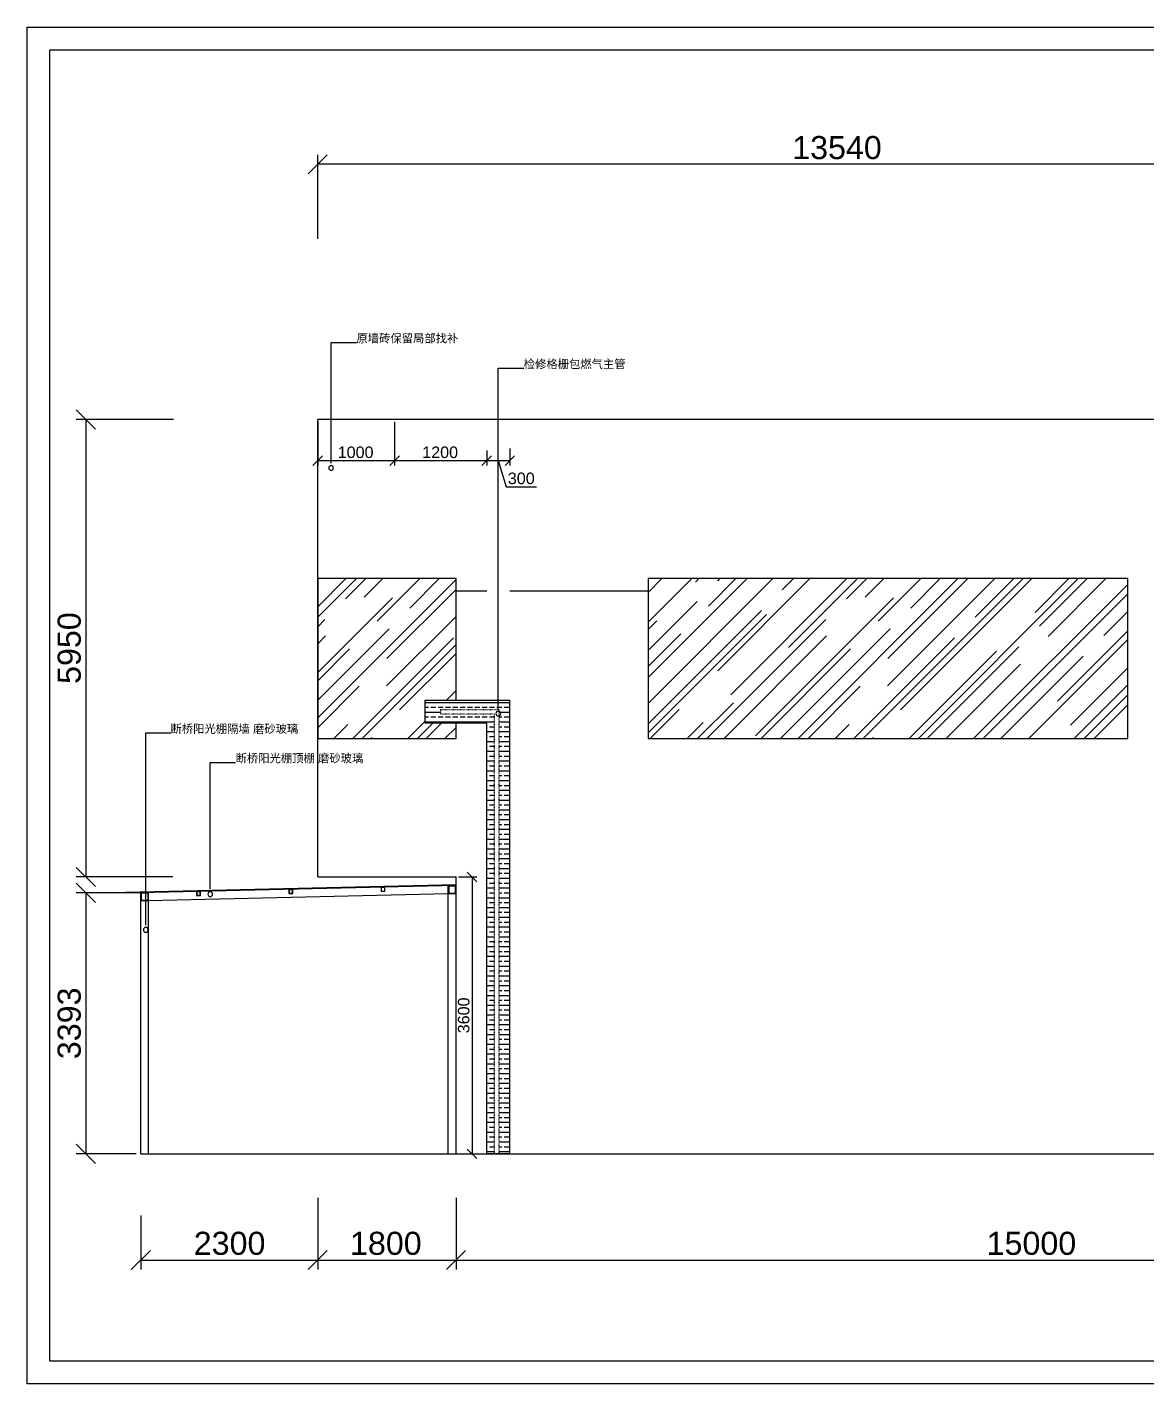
# Model space of a CAD drawing. Header units: inches. Extents: x -138455 to 599497, y -747149 to 13167.
# Drawn here: x 203204 to 217774, y -707250 to -689608 of the extents above; entities that cross this region are included whole.
import ezdxf

# ---------------------------------------------------------------- set-up
doc = ezdxf.new("R2010")
doc.units = ezdxf.units.IN
doc.header["$MEASUREMENT"] = 0
doc.linetypes.add('ACAD_ISO03W100', pattern=[30, 12, -18])
doc.layers.add('4-插座', color=20, linetype='Continuous')
doc.layers.add('标准图块', color=2, linetype='Continuous')
doc.layers.add('6)剖断线', color=2, linetype='Continuous', lineweight=25)
doc.styles.get("Standard").update_dxf_attribs({"font": 'arial.ttf'})
doc.styles.add('仿宋', font='', dxfattribs={"width": 0.8})
doc.styles.get('仿宋').set_extended_font_data('FangSong')

msp = doc.modelspace()

# ---------------------------------------------------------------- linework, layer by layer
at = {"color": 255, "lineweight": -2}
for p, q in [((203204.072542258, -707249.780446135), (203204.0137436496, -689607.9333770247)), ((203204.0137436496, -689607.9333770247), (228152.0809703322, -689607.9333770247)), ((228152.1397682363, -707249.780446135), (203204.072542258, -707249.780446135))]:
    msp.add_line(p, q, dxfattribs=at)
at = {"color": 255}
for p, q in [((203501.0751100825, -706952.777878481), (203501.016311827, -689904.9359446791)), ((203501.016311827, -689904.9359446791), (227855.0784018041, -689904.9359446791)), ((227855.1372000589, -706952.7778784811), (203501.0751100825, -706952.777878481))]:
    msp.add_line(p, q, dxfattribs=at)
at = {"color": 255, "linetype": 'ByBlock'}
for p, q in [((207109.8413009818, -691266.7778805778), (206859.8413009818, -691516.7778805778)), ((204093.8413009822, -694833.7778805781), (203843.8413009822, -694583.7778805781)), ((207047.3413009818, -695182.2778805778), (206922.3413009818, -695307.2778805778)), ((207922.3413009818, -695307.2778805778), (208047.3413009818, -695182.2778805778)), ((208047.3413009818, -695182.2778805778), (207922.3413009818, -695307.2778805778)), ((209122.3413009818, -695307.2778805778), (209247.3413009818, -695182.2778805778)), ((209247.3413009818, -695182.2778805778), (209122.3413009818, -695307.2778805778)), ((209422.3413009818, -695307.2778805778), (209547.3413009818, -695182.2778805778)), ((203843.8413009822, -700533.7778805781), (204093.8413009822, -700783.7778805781)), ((209055.3413009822, -700721.2778805781), (208930.3413009822, -700596.2778805781)), ((208993.3413009822, -700659.2778805781), (208992.3413009822, -700658.2778805781)), ((208992.3413009822, -700658.2778805781), (208993.3413009822, -700659.2778805781)), ((204093.8413009822, -700991.129962346), (203843.8413009822, -700741.129962346)), ((203843.8413009822, -704133.7778805781), (204093.8413009822, -704383.7778805781)), ((208930.3413009822, -704196.2778805781), (209055.3413009822, -704321.2778805781)), ((204809.8413009818, -705514.7778805778), (204559.8413009818, -705764.7778805778)), ((207109.8413009818, -705514.7778805778), (206859.8413009818, -705764.7778805778)), ((206859.8413009818, -705764.7778805778), (207109.8413009818, -705514.7778805778)), ((208659.8413009818, -705764.7778805778), (208909.8413009818, -705514.7778805778)), ((208909.8413009818, -705514.7778805778), (208659.8413009818, -705764.7778805778))]:
    msp.add_line(p, q, dxfattribs=at)
at = {"color": 255, "linetype": 'ByBlock', "lineweight": -2}
for p, q in [((207158.7163009818, -695277.2778805778), (207158.7163009818, -695214.7778805778)), ((209335.3508502843, -698471.8752130987), (209335.3508502843, -698409.3752130987)), ((205586.7163009818, -700819.0643010791), (205586.7163009818, -700756.5643010791)), ((204747.7777864423, -701283.2778805778), (204747.7777864423, -701220.7778805778))]:
    msp.add_line(p, q, dxfattribs=at)
at = {"color": 255, "linetype": 'ByBlock'}
for centre, start, end in [((207158.7163009818, -695339.7778805778), 90, 270), ((207158.7163009818, -695339.7778805778), 270, 90), ((209335.3508502843, -698534.3752130987), 90, 270), ((209335.3508502843, -698534.3752130987), 270, 90), ((205586.7163009818, -700881.5643010791), 90, 270), ((205586.7163009818, -700881.5643010791), 270, 90), ((204747.7777864423, -701345.7778805778), 90, 270), ((204747.7777864423, -701345.7778805778), 270, 90)]:
    msp.add_arc(centre, 31.25, start, end, dxfattribs=at)
at = {"layer": '4-插座', "color": 255, "linetype": 'ByBlock', "ltscale": 20}
for p, q in [((203501.0751098758, -689904.981887674), (225320.8907831325, -689904.981887674)), ((203501.0751098758, -706952.7778805778), (203501.0751098758, -689904.981887674)), ((206984.8413009818, -692360.2778805778), (206984.8413009818, -691266.7778805778)), ((220524.8413009818, -691391.7778805778), (206984.8413009818, -691391.7778805778)), ((207158.7163009818, -695214.7778805778), (207158.7163009818, -693709.7778805778)), ((207158.7163009818, -693709.7778805778), (207488.7163009818, -693709.7778805778)), ((209335.3508502843, -698409.3752130987), (209335.3508502843, -694042.7778805778)), ((209335.3508502843, -694042.7778805778), (209665.3508502843, -694042.7778805778)), ((205110.3413009819, -694708.7778805781), (203843.8413009822, -694708.7778805781)), ((203968.8413009822, -694708.7778805781), (203968.8413009822, -700658.7778805781)), ((220524.8413009818, -694708.7778805778), (206984.8413009818, -694708.7778805778)), ((206984.8413009818, -694740.0278805778), (206984.8413009818, -695307.2778805778)), ((207984.8413009818, -694740.0278805778), (207984.8413009818, -695307.2778805778)), ((207984.8413009818, -694740.0278805778), (207984.8413009818, -695307.2778805778)), ((209484.8413009818, -695088.7071160979), (209484.8413009818, -695307.2778805778)), ((206984.8413009818, -695244.7778805778), (207984.8413009818, -695244.7778805778)), ((207984.8413009818, -695244.7778805778), (209184.8413009818, -695244.7778805778)), ((209184.8413009818, -695114.0278805778), (209184.8413009818, -695307.2778805778)), ((209184.8413009818, -695114.0278805778), (209184.8413009818, -695307.2778805778)), ((209184.8413009818, -695244.7778805778), (209484.8413009818, -695244.7778805778)), ((209334.8413009818, -695244.7778805778), (209436.6271979804, -695584.0642039066)), ((209436.6271979804, -695584.0642039066), (209829.9252880214, -695584.0642039066)), ((206984.8413009818, -696778.7778805778), (206984.8413009818, -698858.7778805778)), ((208784.8413009818, -696938.7778805778), (209184.8413009818, -696938.7778805778)), ((209484.8413009818, -696938.7778805778), (211284.8413009818, -696938.7778805778)), ((208384.8413009818, -698358.7778805778), (209484.8413009818, -698358.7778805778)), ((209484.8413009818, -704258.7778805778), (209484.8413009818, -698358.7778805778)), ((204747.7777864423, -701220.7778805778), (204747.7777864423, -698785.7778805778)), ((204747.7777864423, -698785.7778805778), (205077.7777864423, -698785.7778805778)), ((209184.8413009818, -698658.7778805778), (208384.8413009818, -698658.7778805778)), ((209184.8413009818, -704258.7778805778), (209184.8413009818, -698658.7778805778)), ((205586.7163009818, -700756.5643010791), (205586.7163009818, -699168.7778805778)), ((205586.7163009818, -699168.7778805778), (205916.7163009818, -699168.7778805778)), ((205100.3413009819, -700658.7778805781), (203843.8413009822, -700658.7778805781)), ((208816.0913009819, -700658.7778805781), (209055.3413009822, -700658.7778805781)), ((208992.8413009822, -700658.7778805781), (208992.8413009822, -704258.7778805781)), ((204642.2498735319, -700866.129962346), (203843.8413009822, -700866.129962346)), ((203968.8413009822, -700866.129962346), (203968.8413009822, -704258.7778805781)), ((208784.8413009818, -700758.7778805778), (204484.8413009818, -700858.7778805778)), ((208785.1202953148, -700770.7746368962), (204484.8413009818, -700870.7811251365)), ((204484.8413009818, -700858.7778805778), (204484.8413009818, -700870.7811251365)), ((204784.8413009816, -700866.1299623459), (204684.8413009818, -700866.1299623458)), ((204684.8413009818, -700866.1299623458), (204684.8413009817, -700966.1299623459)), ((204779.8413009816, -700871.1299623459), (204689.8413009818, -700871.1299623458)), ((204689.8413009818, -700871.1299623458), (204689.8413009817, -700961.1299623459)), ((204779.8413009817, -700961.1299623459), (204779.8413009816, -700871.1299623459)), ((204784.8413009817, -700966.1299623459), (204784.8413009816, -700866.1299623459)), ((204784.8413009817, -700966.1299623459), (208684.8413009818, -700873.106706532)), ((205459.9672846348, -700849.2665673771), (205409.9672846348, -700849.2665673771)), ((205409.9672846348, -700849.2665673771), (205409.9672846348, -700899.2665673771)), ((205409.9672846348, -700899.2665673771), (205459.9672846348, -700899.2665673771)), ((205457.4672846348, -700851.7665673771), (205412.4672846348, -700851.7665673771)), ((205412.4672846348, -700851.7665673771), (205412.4672846348, -700896.7665673771)), ((205412.4672846348, -700896.7665673771), (205457.4672846348, -700896.7665673771)), ((205457.4672846348, -700896.7665673771), (205457.4672846348, -700851.7665673771)), ((205459.9672846348, -700899.2665673771), (205459.9672846348, -700849.2665673771)), ((206659.9672846348, -700821.359590633), (206609.9672846348, -700821.359590633)), ((206609.9672846348, -700821.359590633), (206609.9672846348, -700871.359590633)), ((206609.9672846348, -700871.359590633), (206659.9672846348, -700871.359590633)), ((206657.4672846348, -700823.859590633), (206612.4672846348, -700823.859590633)), ((206612.4672846348, -700823.859590633), (206612.4672846348, -700868.859590633)), ((206612.4672846348, -700868.859590633), (206657.4672846348, -700868.859590633)), ((206657.4672846348, -700868.859590633), (206657.4672846348, -700823.859590633)), ((206659.9672846348, -700871.359590633), (206659.9672846348, -700821.359590633)), ((207859.3186359862, -700793.467698741), (207809.3186359862, -700793.467698741)), ((207809.3186359862, -700793.467698741), (207809.3186359862, -700843.467698741)), ((207809.3186359862, -700843.467698741), (207859.3186359862, -700843.467698741)), ((207856.8186359862, -700795.967698741), (207811.8186359862, -700795.967698741)), ((207811.8186359862, -700795.967698741), (207811.8186359862, -700840.967698741)), ((207811.8186359862, -700840.967698741), (207856.8186359862, -700840.967698741)), ((207856.8186359862, -700840.967698741), (207856.8186359862, -700795.967698741)), ((207859.3186359862, -700843.467698741), (207859.3186359862, -700793.467698741)), ((208784.8413009817, -700773.106706532), (208684.8413009819, -700773.1067065318)), ((208684.8413009819, -700773.1067065318), (208684.8413009818, -700873.106706532)), ((208684.8413009818, -700873.106706532), (208784.8413009818, -700873.106706532)), ((208779.8413009817, -700778.106706532), (208689.8413009819, -700778.1067065318)), ((208689.8413009819, -700778.1067065318), (208689.8413009818, -700868.106706532)), ((208689.8413009818, -700868.106706532), (208779.8413009818, -700868.106706532)), ((208779.8413009818, -700868.106706532), (208779.8413009817, -700778.106706532)), ((208784.8413009818, -700873.106706532), (208784.8413009817, -700773.106706532)), ((204684.8413009817, -700966.1299623459), (204784.8413009817, -700966.1299623459)), ((204689.8413009817, -700961.1299623459), (204779.8413009817, -700961.1299623459)), ((204622.3413009819, -704258.7778805781), (203843.8413009822, -704258.7778805781)), ((208816.0913009819, -704258.7778805781), (209055.3413009822, -704258.7778805781)), ((209484.8413009818, -704258.7778805778), (209184.8413009818, -704258.7778805778)), ((206984.8413009818, -704832.2778805778), (206984.8413009818, -705764.7778805778)), ((206984.8413009818, -704832.2778805778), (206984.8413009818, -705764.7778805778)), ((208784.8413009818, -704832.2778805778), (208784.8413009818, -705764.7778805778)), ((208784.8413009818, -704832.2778805778), (208784.8413009818, -705764.7778805778)), ((204684.8413009818, -705058.6528805778), (204684.8413009818, -705764.7778805778)), ((204684.8413009818, -705639.7778805778), (206984.8413009818, -705639.7778805778)), ((206984.8413009818, -705639.7778805778), (208784.8413009818, -705639.7778805778)), ((208784.8413009818, -705639.7778805778), (223784.8413009818, -705639.7778805778)), ((225320.8907831325, -706952.7778805778), (203501.0751098758, -706952.7778805778))]:
    msp.add_line(p, q, dxfattribs=at)
at = {"layer": '4-插座', "color": 255, "linetype": 'Continuous', "ltscale": 20}
for p, q in [((206984.8413009818, -697281.9369012068), (207488.0003216108, -696778.7778805778)), ((206984.8413009818, -697145.4370081666), (207351.5004285705, -696778.7778805778)), ((206984.8413009817, -698589.4621924346), (208784.8413009818, -696789.4621924345)), ((207346.0259337177, -697042.8837517173), (207610.1318048572, -696778.7778805778)), ((207590.2889002106, -697021.331137027), (207832.8421566598, -696778.7778805778)), ((207759.1177152868, -697333.8440500401), (208314.1838847491, -696778.7778805778)), ((208182.9858042013, -697161.4231325155), (208565.631056139, -696778.777880578)), ((211284.8413009818, -697346.6754321503), (211852.7388525542, -696778.7778805778)), ((211284.8413009818, -698065.0959218357), (212571.1593422397, -696778.7778805778)), ((211284.8413009818, -696958.72836772), (211464.791788124, -696778.7778805778)), ((211284.8413009818, -698402.7535519879), (212908.8169723919, -696778.7778805778)), ((211901.1458944276, -696823.7655023634), (211946.1335162132, -696778.7778805778)), ((212069.9747095038, -697136.2784153766), (212427.4752443026, -696778.7778805777)), ((212192.1061927504, -696805.8049901212), (212219.1333022937, -696778.7778805778)), ((212192.1061927503, -697976.8303883087), (213390.1587004812, -696778.777880578)), ((212360.9350078264, -698289.3433013218), (213871.5004285704, -696778.7778805778)), ((213029.0660632341, -696924.3443709193), (213174.6325535755, -696778.7778805778)), ((213111.6844195478, -697675.0937826409), (214008.0003216107, -696778.777880578)), ((213235.5256128384, -698858.7778805778), (215315.5256128384, -696778.7778805778)), ((213866.0259337177, -697042.8837517173), (214130.1318048572, -696778.7778805777)), ((214083.2617906674, -698858.7778805778), (216163.2617906673, -696778.777880578)), ((214110.2889002106, -697021.3311370269), (214352.8421566598, -696778.7778805777)), ((214279.1177152868, -697333.8440500401), (214834.1838847491, -696778.7778805778)), ((214401.2491985333, -698174.3960229722), (215796.8673409278, -696778.7778805777)), ((214404.8413009818, -697818.7778805778), (215444.8413009818, -696778.7778805778)), ((214570.0780136094, -698486.9089359853), (216278.209069017, -696778.7778805777)), ((214702.9858042013, -697161.4231325154), (215085.631056139, -696778.7778805778)), ((214801.6822803529, -698858.7778805777), (216881.6822803528, -696778.7778805778)), ((215539.945674685, -697279.9625133136), (216041.1303074208, -696778.7778805778)), ((216319.4319059937, -697218.8967716905), (216759.5507971063, -696778.7778805778)), ((216376.9055451686, -697398.5018941117), (216996.6295587024, -696778.7778805778)), ((216488.2607210698, -697531.4096847036), (217240.8925251957, -696778.7778805777)), ((206984.8413009818, -698000.3573908923), (207956.6833499504, -697028.5153419238)), ((207884.8413009818, -697818.7778805778), (208784.8413009819, -696918.7778805778)), ((212680.6321257365, -698824.5665661376), (214476.6833499503, -697028.5153419238)), ((215520.1027700385, -698858.7778805778), (217524.8413009818, -696854.0393496344)), ((215642.234253285, -698858.7778805777), (217524.8413009818, -696976.1708328809)), ((211284.8413009818, -697713.0698818897), (211922.6985091183, -697075.2126737533)), ((211284.8413009818, -698668.5691331716), (212759.658379602, -697193.7520545514)), ((206984.8413009818, -697404.0683844532), (207076.6182500856, -697312.2914353494)), ((207881.2491985334, -698174.3960229721), (208784.8413009819, -697270.8039205236)), ((211284.8413009818, -698783.5164115212), (212824.3162236736, -697244.0414888294)), ((211284.8413009818, -697440.0700958093), (211398.2515516478, -697326.6598451433)), ((212050.1318048572, -698858.7778805778), (213596.6182500856, -697312.2914353494)), ((217213.8654156522, -697517.0412749099), (217524.8413009818, -697206.0653895802)), ((206984.8413009818, -698359.567635735), (207913.5781205693, -697430.8308161476)), ((206984.8413009817, -697626.7787362558), (207087.3945574307, -697524.2254798069)), ((207441.1303074208, -698858.7778805778), (208750.5379910529, -697549.3701969457)), ((211284.8413009818, -697921.4118238987), (211710.764464661, -697495.4886602194)), ((212272.8421566598, -698858.7778805777), (213607.3945574307, -697524.2254798068)), ((213005.631056139, -698858.7778805778), (214433.5781205693, -697430.8308161475)), ((213961.1303074207, -698858.777880578), (215270.537991053, -697549.3701969457)), ((216610.3922043163, -698371.9616576358), (217524.8413009818, -697457.5125609703)), ((206984.8413009818, -698108.1204643452), (207399.907470444, -697693.0542948829)), ((207563.2617906673, -698858.7778805778), (208784.8413009817, -697637.1983702634)), ((212754.1838847491, -698858.7778805778), (213919.907470444, -697693.0542948829)), ((214679.5507971063, -698858.7778805778), (215816.5375632138, -697721.7911144703)), ((214916.6295587025, -698858.7778805778), (216107.4978615365, -697667.9095777438)), ((216238.523259724, -698858.7778805778), (217524.8413009818, -697572.45983932)), ((208050.0780136095, -698486.9089359853), (208784.8413009818, -697752.145648613)), ((215160.8925251957, -698858.7778805777), (216129.050476227, -697890.6199295464)), ((215872.1288099843, -698858.7778805778), (216944.4577320201, -697786.448958542)), ((216779.2210193925, -698684.474570649), (217524.8413009817, -697938.8542890596)), ((206984.8413009818, -698718.7778805778), (207525.6310561391, -698177.9881254206)), ((208659.5507971063, -698358.7778805778), (208784.8413009818, -698233.4873767024)), ((213364.8413009818, -698858.7778805778), (214045.631056139, -698177.9881254206)), ((216827.628061266, -698858.777880578), (217524.8413009819, -698161.564640862)), ((208384.8413009818, -698387.7778805778), (209484.8413009818, -698387.7778805778)), ((208781.6822803529, -698358.7778805778), (208784.8413009818, -698355.6188599489)), ((211928.0003216108, -698858.7778805778), (212393.2639298623, -698393.5142723264)), ((216956.9437494095, -698858.7778805777), (217524.8413009818, -698290.8803290054)), ((217086.2594375529, -698858.7778805777), (217524.8413009818, -698420.1960171488)), ((208384.8413009818, -698451.2778805778), (208426.8413009818, -698451.2778805778)), ((208384.8413009818, -698514.7778805778), (208584.8413009818, -698514.7778805778)), ((208384.8413009818, -698578.2778805778), (208426.8413009818, -698578.2778805778)), ((208458.5913009818, -698451.2778805778), (208522.0913009818, -698451.2778805778)), ((208458.5913009818, -698578.2778805778), (208522.0913009818, -698578.2778805778)), ((208553.8413009818, -698451.2778805778), (208617.3413009818, -698451.2778805778)), ((208553.8413009818, -698578.2778805778), (208617.3413009818, -698578.2778805778)), ((208649.0913009818, -698451.2778805778), (208712.5913009818, -698451.2778805778)), ((208649.0913009818, -698578.2778805778), (208712.5913009818, -698578.2778805778)), ((208744.3413009818, -698451.2778805778), (208807.8413009818, -698451.2778805778)), ((208744.3413009818, -698578.2778805778), (208807.8413009818, -698578.2778805778)), ((208839.5913009818, -698451.2778805778), (208903.0913009818, -698451.2778805778)), ((208839.5913009818, -698578.2778805778), (208903.0913009818, -698578.2778805778)), ((208934.8413009818, -698451.2778805778), (208998.3413009818, -698451.2778805778)), ((208934.8413009818, -698578.2778805778), (208998.3413009818, -698578.2778805778)), ((209030.0913009818, -698451.2778805778), (209093.5913009818, -698451.2778805778)), ((209030.0913009818, -698578.2778805778), (209093.5913009818, -698578.2778805778)), ((209125.3413009818, -698451.2778805778), (209188.8413009818, -698451.2778805778)), ((209125.3413009818, -698578.2778805778), (209188.8413009818, -698578.2778805778)), ((209220.5913009818, -698451.2778805778), (209284.0913009818, -698451.2778805778)), ((209220.5913009818, -698578.2778805778), (209284.0913009818, -698578.2778805778)), ((209315.8413009818, -698451.2778805778), (209379.3413009818, -698451.2778805778)), ((209344.8413009818, -698514.7778805778), (209484.8413009818, -698514.7778805778)), ((209344.8413009818, -698578.2778805778), (209379.3413009818, -698578.2778805778)), ((209411.0913009818, -698451.2778805778), (209474.5913009818, -698451.2778805778)), ((209411.0913009818, -698578.2778805778), (209474.5913009818, -698578.2778805778)), ((211310.1587004812, -698858.7778805778), (211689.2118499705, -698479.7247310886)), ((207196.8673409278, -698858.7778805777), (207378.3548557535, -698677.290365752)), ((208159.5507971063, -698858.7778805778), (208384.8413009818, -698633.4873767024)), ((208281.6822803529, -698858.7778805778), (208481.6822803529, -698658.7778805778)), ((208384.8413009818, -698641.7778805778), (209284.8413009818, -698641.7778805778)), ((208396.6295587025, -698858.7778805778), (208596.6295587026, -698658.7778805778)), ((208640.8925251956, -698858.7778805777), (208784.8413009818, -698714.8291047916)), ((209184.8413009818, -698705.2778805778), (209188.8413009818, -698705.2778805778)), ((209184.8413009818, -698768.7778805778), (209284.8413009818, -698768.7778805778)), ((209220.5913009818, -698705.2778805778), (209284.0913009818, -698705.2778805778)), ((209344.8413009818, -698641.7778805778), (209484.8413009818, -698641.7778805778)), ((209344.8413009818, -698705.2778805778), (209379.3413009818, -698705.2778805778)), ((209344.8413009818, -698768.7778805778), (209484.8413009818, -698768.7778805778)), ((209411.0913009818, -698705.2778805778), (209474.5913009818, -698705.2778805778)), ((211791.5004285705, -698858.7778805778), (212001.7247629836, -698648.5535461647)), ((213716.8673409278, -698858.7778805777), (213898.3548557535, -698677.2903657521)), ((207678.209069017, -698858.7778805777), (207690.8677687667, -698846.1191808281)), ((209184.8413009818, -698832.2778805778), (209188.8413009818, -698832.2778805778)), ((209184.8413009818, -698895.7778805778), (209284.8413009818, -698895.7778805778)), ((209184.8413009818, -698959.2778805778), (209188.8413009818, -698959.2778805778)), ((209220.5913009818, -698832.2778805778), (209284.0913009818, -698832.2778805778)), ((209220.5913009818, -698959.2778805778), (209284.0913009818, -698959.2778805778)), ((209344.8413009818, -698832.2778805778), (209379.3413009818, -698832.2778805778)), ((209344.8413009818, -698895.7778805778), (209484.8413009818, -698895.7778805778)), ((209344.8413009818, -698959.2778805778), (209379.3413009818, -698959.2778805778)), ((209411.0913009818, -698832.2778805778), (209474.5913009818, -698832.2778805778)), ((209411.0913009818, -698959.2778805778), (209474.5913009818, -698959.2778805778)), ((214198.209069017, -698858.7778805777), (214210.8677687666, -698846.1191808281)), ((209184.8413009818, -699022.7778805778), (209284.8413009818, -699022.7778805778)), ((209184.8413009818, -699086.2778805778), (209188.8413009818, -699086.2778805778)), ((209220.5913009818, -699086.2778805778), (209284.0913009818, -699086.2778805778)), ((209344.8413009818, -699022.7778805778), (209484.8413009818, -699022.7778805778)), ((209344.8413009818, -699086.2778805778), (209379.3413009818, -699086.2778805778)), ((209411.0913009818, -699086.2778805778), (209474.5913009818, -699086.2778805778)), ((209184.8413009818, -699149.7778805778), (209284.8413009818, -699149.7778805778)), ((209184.8413009818, -699213.2778805778), (209188.8413009818, -699213.2778805778)), ((209184.8413009818, -699276.7778805778), (209284.8413009818, -699276.7778805778)), ((209220.5913009818, -699213.2778805778), (209284.0913009818, -699213.2778805778)), ((209344.8413009818, -699149.7778805778), (209484.8413009818, -699149.7778805778)), ((209344.8413009818, -699213.2778805778), (209379.3413009818, -699213.2778805778)), ((209344.8413009818, -699276.7778805778), (209484.8413009818, -699276.7778805778)), ((209411.0913009818, -699213.2778805778), (209474.5913009818, -699213.2778805778)), ((209184.8413009818, -699340.2778805778), (209188.8413009818, -699340.2778805778)), ((209184.8413009818, -699403.7778805778), (209284.8413009818, -699403.7778805778)), ((209184.8413009818, -699467.2778805778), (209188.8413009818, -699467.2778805778)), ((209220.5913009818, -699340.2778805778), (209284.0913009818, -699340.2778805778)), ((209220.5913009818, -699467.2778805778), (209284.0913009818, -699467.2778805778)), ((209344.8413009818, -699340.2778805778), (209379.3413009818, -699340.2778805778)), ((209344.8413009818, -699403.7778805778), (209484.8413009818, -699403.7778805778)), ((209344.8413009818, -699467.2778805778), (209379.3413009818, -699467.2778805778)), ((209411.0913009818, -699340.2778805778), (209474.5913009818, -699340.2778805778)), ((209411.0913009818, -699467.2778805778), (209474.5913009818, -699467.2778805778)), ((209184.8413009818, -699530.7778805778), (209284.8413009818, -699530.7778805778)), ((209184.8413009818, -699594.2778805778), (209188.8413009818, -699594.2778805778)), ((209184.8413009818, -699657.7778805778), (209284.8413009818, -699657.7778805778)), ((209220.5913009818, -699594.2778805778), (209284.0913009818, -699594.2778805778)), ((209344.8413009818, -699530.7778805778), (209484.8413009818, -699530.7778805778)), ((209344.8413009818, -699594.2778805778), (209379.3413009818, -699594.2778805778)), ((209344.8413009818, -699657.7778805778), (209484.8413009818, -699657.7778805778)), ((209411.0913009818, -699594.2778805778), (209474.5913009818, -699594.2778805778)), ((209184.8413009818, -699721.2778805778), (209188.8413009818, -699721.2778805778)), ((209184.8413009818, -699784.7778805778), (209284.8413009818, -699784.7778805778)), ((209184.8413009818, -699848.2778805778), (209188.8413009818, -699848.2778805778)), ((209220.5913009818, -699721.2778805778), (209284.0913009818, -699721.2778805778)), ((209220.5913009818, -699848.2778805778), (209284.0913009818, -699848.2778805778)), ((209344.8413009818, -699721.2778805778), (209379.3413009818, -699721.2778805778)), ((209344.8413009818, -699784.7778805778), (209484.8413009818, -699784.7778805778)), ((209344.8413009818, -699848.2778805778), (209379.3413009818, -699848.2778805778)), ((209411.0913009818, -699721.2778805778), (209474.5913009818, -699721.2778805778)), ((209411.0913009818, -699848.2778805778), (209474.5913009818, -699848.2778805778)), ((209184.8413009818, -699911.7778805778), (209284.8413009818, -699911.7778805778)), ((209184.8413009818, -699975.2778805778), (209188.8413009818, -699975.2778805778)), ((209220.5913009818, -699975.2778805778), (209284.0913009818, -699975.2778805778)), ((209344.8413009818, -699911.7778805778), (209484.8413009818, -699911.7778805778)), ((209344.8413009818, -699975.2778805778), (209379.3413009818, -699975.2778805778)), ((209411.0913009818, -699975.2778805778), (209474.5913009818, -699975.2778805778)), ((209184.8413009818, -700038.7778805778), (209284.8413009818, -700038.7778805778)), ((209184.8413009818, -700102.2778805778), (209188.8413009818, -700102.2778805778)), ((209184.8413009818, -700165.7778805778), (209284.8413009818, -700165.7778805778)), ((209220.5913009818, -700102.2778805778), (209284.0913009818, -700102.2778805778)), ((209344.8413009818, -700038.7778805778), (209484.8413009818, -700038.7778805778)), ((209344.8413009818, -700102.2778805778), (209379.3413009818, -700102.2778805778)), ((209344.8413009818, -700165.7778805778), (209484.8413009818, -700165.7778805778)), ((209411.0913009818, -700102.2778805778), (209474.5913009818, -700102.2778805778)), ((209184.8413009818, -700229.2778805778), (209188.8413009818, -700229.2778805778)), ((209184.8413009818, -700292.7778805778), (209284.8413009818, -700292.7778805778)), ((209184.8413009818, -700356.2778805778), (209188.8413009818, -700356.2778805778)), ((209220.5913009818, -700229.2778805778), (209284.0913009818, -700229.2778805778)), ((209220.5913009818, -700356.2778805778), (209284.0913009818, -700356.2778805778)), ((209344.8413009818, -700229.2778805778), (209379.3413009818, -700229.2778805778)), ((209344.8413009818, -700292.7778805778), (209484.8413009818, -700292.7778805778)), ((209344.8413009818, -700356.2778805778), (209379.3413009818, -700356.2778805778)), ((209411.0913009818, -700229.2778805778), (209474.5913009818, -700229.2778805778)), ((209411.0913009818, -700356.2778805778), (209474.5913009818, -700356.2778805778)), ((209184.8413009818, -700419.7778805778), (209284.8413009818, -700419.7778805778)), ((209184.8413009818, -700483.2778805778), (209188.8413009818, -700483.2778805778)), ((209184.8413009818, -700546.7778805778), (209284.8413009818, -700546.7778805778)), ((209220.5913009818, -700483.2778805778), (209284.0913009818, -700483.2778805778)), ((209344.8413009818, -700419.7778805778), (209484.8413009818, -700419.7778805778)), ((209344.8413009818, -700483.2778805778), (209379.3413009818, -700483.2778805778)), ((209344.8413009818, -700546.7778805778), (209484.8413009818, -700546.7778805778)), ((209411.0913009818, -700483.2778805778), (209474.5913009818, -700483.2778805778)), ((209184.8413009818, -700610.2778805778), (209188.8413009818, -700610.2778805778)), ((209184.8413009818, -700673.7778805778), (209284.8413009818, -700673.7778805778)), ((209220.5913009818, -700610.2778805778), (209284.0913009818, -700610.2778805778)), ((209344.8413009818, -700610.2778805778), (209379.3413009818, -700610.2778805778)), ((209344.8413009818, -700673.7778805778), (209484.8413009818, -700673.7778805778)), ((209411.0913009818, -700610.2778805778), (209474.5913009818, -700610.2778805778)), ((209184.8413009818, -700737.2778805778), (209188.8413009818, -700737.2778805778)), ((209184.8413009818, -700800.7778805778), (209284.8413009818, -700800.7778805778)), ((209184.8413009818, -700864.2778805778), (209188.8413009818, -700864.2778805778)), ((209220.5913009818, -700737.2778805778), (209284.0913009818, -700737.2778805778)), ((209220.5913009818, -700864.2778805778), (209284.0913009818, -700864.2778805778)), ((209344.8413009818, -700737.2778805778), (209379.3413009818, -700737.2778805778)), ((209344.8413009818, -700800.7778805778), (209484.8413009818, -700800.7778805778)), ((209344.8413009818, -700864.2778805778), (209379.3413009818, -700864.2778805778)), ((209411.0913009818, -700737.2778805778), (209474.5913009818, -700737.2778805778)), ((209411.0913009818, -700864.2778805778), (209474.5913009818, -700864.2778805778)), ((209184.8413009818, -700927.7778805778), (209284.8413009818, -700927.7778805778)), ((209184.8413009818, -700991.2778805778), (209188.8413009818, -700991.2778805778)), ((209184.8413009818, -701054.7778805778), (209284.8413009818, -701054.7778805778)), ((209220.5913009818, -700991.2778805778), (209284.0913009818, -700991.2778805778)), ((209344.8413009818, -700927.7778805778), (209484.8413009818, -700927.7778805778)), ((209344.8413009818, -700991.2778805778), (209379.3413009818, -700991.2778805778)), ((209344.8413009818, -701054.7778805778), (209484.8413009818, -701054.7778805778)), ((209411.0913009818, -700991.2778805778), (209474.5913009818, -700991.2778805778)), ((209184.8413009818, -701118.2778805778), (209188.8413009818, -701118.2778805778)), ((209184.8413009818, -701181.7778805778), (209284.8413009818, -701181.7778805778)), ((209184.8413009818, -701245.2778805778), (209188.8413009818, -701245.2778805778)), ((209220.5913009818, -701118.2778805778), (209284.0913009818, -701118.2778805778)), ((209220.5913009818, -701245.2778805778), (209284.0913009818, -701245.2778805778)), ((209344.8413009818, -701118.2778805778), (209379.3413009818, -701118.2778805778)), ((209344.8413009818, -701181.7778805778), (209484.8413009818, -701181.7778805778)), ((209344.8413009818, -701245.2778805778), (209379.3413009818, -701245.2778805778)), ((209411.0913009818, -701118.2778805778), (209474.5913009818, -701118.2778805778)), ((209411.0913009818, -701245.2778805778), (209474.5913009818, -701245.2778805778)), ((209184.8413009818, -701308.7778805778), (209284.8413009818, -701308.7778805778)), ((209184.8413009818, -701372.2778805778), (209188.8413009818, -701372.2778805778)), ((209184.8413009818, -701435.7778805778), (209284.8413009818, -701435.7778805778)), ((209220.5913009818, -701372.2778805778), (209284.0913009818, -701372.2778805778)), ((209344.8413009818, -701308.7778805778), (209484.8413009818, -701308.7778805778)), ((209344.8413009818, -701372.2778805778), (209379.3413009818, -701372.2778805778)), ((209344.8413009818, -701435.7778805778), (209484.8413009818, -701435.7778805778)), ((209411.0913009818, -701372.2778805778), (209474.5913009818, -701372.2778805778)), ((209184.8413009818, -701499.2778805778), (209188.8413009818, -701499.2778805778)), ((209184.8413009818, -701562.7778805778), (209284.8413009818, -701562.7778805778)), ((209220.5913009818, -701499.2778805778), (209284.0913009818, -701499.2778805778)), ((209344.8413009818, -701499.2778805778), (209379.3413009818, -701499.2778805778)), ((209344.8413009818, -701562.7778805778), (209484.8413009818, -701562.7778805778)), ((209411.0913009818, -701499.2778805778), (209474.5913009818, -701499.2778805778)), ((209184.8413009818, -701626.2778805778), (209188.8413009818, -701626.2778805778)), ((209184.8413009818, -701689.7778805778), (209284.8413009818, -701689.7778805778)), ((209184.8413009818, -701753.2778805778), (209188.8413009818, -701753.2778805778)), ((209220.5913009818, -701626.2778805778), (209284.0913009818, -701626.2778805778)), ((209220.5913009818, -701753.2778805778), (209284.0913009818, -701753.2778805778)), ((209344.8413009818, -701626.2778805778), (209379.3413009818, -701626.2778805778)), ((209344.8413009818, -701689.7778805778), (209484.8413009818, -701689.7778805778)), ((209344.8413009818, -701753.2778805778), (209379.3413009818, -701753.2778805778)), ((209411.0913009818, -701626.2778805778), (209474.5913009818, -701626.2778805778)), ((209411.0913009818, -701753.2778805778), (209474.5913009818, -701753.2778805778)), ((209184.8413009818, -701816.7778805778), (209284.8413009818, -701816.7778805778)), ((209184.8413009818, -701880.2778805778), (209188.8413009818, -701880.2778805778)), ((209184.8413009818, -701943.7778805778), (209284.8413009818, -701943.7778805778)), ((209220.5913009818, -701880.2778805778), (209284.0913009818, -701880.2778805778)), ((209344.8413009818, -701816.7778805778), (209484.8413009818, -701816.7778805778)), ((209344.8413009818, -701880.2778805778), (209379.3413009818, -701880.2778805778)), ((209344.8413009818, -701943.7778805778), (209484.8413009818, -701943.7778805778)), ((209411.0913009818, -701880.2778805778), (209474.5913009818, -701880.2778805778)), ((209184.8413009818, -702007.2778805778), (209188.8413009818, -702007.2778805778)), ((209184.8413009818, -702070.7778805778), (209284.8413009818, -702070.7778805778)), ((209184.8413009818, -702134.2778805778), (209188.8413009818, -702134.2778805778)), ((209220.5913009818, -702007.2778805778), (209284.0913009818, -702007.2778805778)), ((209220.5913009818, -702134.2778805778), (209284.0913009818, -702134.2778805778)), ((209344.8413009818, -702007.2778805778), (209379.3413009818, -702007.2778805778)), ((209344.8413009818, -702070.7778805778), (209484.8413009818, -702070.7778805778)), ((209344.8413009818, -702134.2778805778), (209379.3413009818, -702134.2778805778)), ((209411.0913009818, -702007.2778805778), (209474.5913009818, -702007.2778805778)), ((209411.0913009818, -702134.2778805778), (209474.5913009818, -702134.2778805778)), ((209184.8413009818, -702197.7778805778), (209284.8413009818, -702197.7778805778)), ((209184.8413009818, -702261.2778805778), (209188.8413009818, -702261.2778805778)), ((209220.5913009818, -702261.2778805778), (209284.0913009818, -702261.2778805778)), ((209344.8413009818, -702197.7778805778), (209484.8413009818, -702197.7778805778)), ((209344.8413009818, -702261.2778805778), (209379.3413009818, -702261.2778805778)), ((209411.0913009818, -702261.2778805778), (209474.5913009818, -702261.2778805778)), ((209184.8413009818, -702324.7778805778), (209284.8413009818, -702324.7778805778)), ((209184.8413009818, -702388.2778805778), (209188.8413009818, -702388.2778805778)), ((209184.8413009818, -702451.7778805778), (209284.8413009818, -702451.7778805778)), ((209220.5913009818, -702388.2778805778), (209284.0913009818, -702388.2778805778)), ((209344.8413009818, -702324.7778805778), (209484.8413009818, -702324.7778805778)), ((209344.8413009818, -702388.2778805778), (209379.3413009818, -702388.2778805778)), ((209344.8413009818, -702451.7778805778), (209484.8413009818, -702451.7778805778)), ((209411.0913009818, -702388.2778805778), (209474.5913009818, -702388.2778805778)), ((209184.8413009818, -702515.2778805778), (209188.8413009818, -702515.2778805778)), ((209184.8413009818, -702578.7778805778), (209284.8413009818, -702578.7778805778)), ((209184.8413009818, -702642.2778805778), (209188.8413009818, -702642.2778805778)), ((209220.5913009818, -702515.2778805778), (209284.0913009818, -702515.2778805778)), ((209220.5913009818, -702642.2778805778), (209284.0913009818, -702642.2778805778)), ((209344.8413009818, -702515.2778805778), (209379.3413009818, -702515.2778805778)), ((209344.8413009818, -702578.7778805778), (209484.8413009818, -702578.7778805778)), ((209344.8413009818, -702642.2778805778), (209379.3413009818, -702642.2778805778)), ((209411.0913009818, -702515.2778805778), (209474.5913009818, -702515.2778805778)), ((209411.0913009818, -702642.2778805778), (209474.5913009818, -702642.2778805778)), ((209184.8413009818, -702705.7778805778), (209284.8413009818, -702705.7778805778)), ((209184.8413009818, -702769.2778805778), (209188.8413009818, -702769.2778805778)), ((209184.8413009818, -702832.7778805778), (209284.8413009818, -702832.7778805778)), ((209220.5913009818, -702769.2778805778), (209284.0913009818, -702769.2778805778)), ((209344.8413009818, -702705.7778805778), (209484.8413009818, -702705.7778805778)), ((209344.8413009818, -702769.2778805778), (209379.3413009818, -702769.2778805778)), ((209344.8413009818, -702832.7778805778), (209484.8413009818, -702832.7778805778)), ((209411.0913009818, -702769.2778805778), (209474.5913009818, -702769.2778805778)), ((209184.8413009818, -702896.2778805778), (209188.8413009818, -702896.2778805778)), ((209184.8413009818, -702959.7778805778), (209284.8413009818, -702959.7778805778)), ((209184.8413009818, -703023.2778805778), (209188.8413009818, -703023.2778805778)), ((209220.5913009818, -702896.2778805778), (209284.0913009818, -702896.2778805778)), ((209220.5913009818, -703023.2778805778), (209284.0913009818, -703023.2778805778)), ((209344.8413009818, -702896.2778805778), (209379.3413009818, -702896.2778805778)), ((209344.8413009818, -702959.7778805778), (209484.8413009818, -702959.7778805778)), ((209344.8413009818, -703023.2778805778), (209379.3413009818, -703023.2778805778)), ((209411.0913009818, -702896.2778805778), (209474.5913009818, -702896.2778805778)), ((209411.0913009818, -703023.2778805778), (209474.5913009818, -703023.2778805778)), ((209184.8413009818, -703086.7778805778), (209284.8413009818, -703086.7778805778)), ((209184.8413009818, -703150.2778805778), (209188.8413009818, -703150.2778805778)), ((209220.5913009818, -703150.2778805778), (209284.0913009818, -703150.2778805778)), ((209344.8413009818, -703086.7778805778), (209484.8413009818, -703086.7778805778)), ((209344.8413009818, -703150.2778805778), (209379.3413009818, -703150.2778805778)), ((209411.0913009818, -703150.2778805778), (209474.5913009818, -703150.2778805778)), ((209184.8413009818, -703213.7778805778), (209284.8413009818, -703213.7778805778)), ((209184.8413009818, -703277.2778805778), (209188.8413009818, -703277.2778805778)), ((209184.8413009818, -703340.7778805778), (209284.8413009818, -703340.7778805778)), ((209220.5913009818, -703277.2778805778), (209284.0913009818, -703277.2778805778)), ((209344.8413009818, -703213.7778805778), (209484.8413009818, -703213.7778805778)), ((209344.8413009818, -703277.2778805778), (209379.3413009818, -703277.2778805778)), ((209344.8413009818, -703340.7778805778), (209484.8413009818, -703340.7778805778)), ((209411.0913009818, -703277.2778805778), (209474.5913009818, -703277.2778805778)), ((209184.8413009818, -703404.2778805778), (209188.8413009818, -703404.2778805778)), ((209184.8413009818, -703467.7778805778), (209284.8413009818, -703467.7778805778)), ((209184.8413009818, -703531.2778805778), (209188.8413009818, -703531.2778805778)), ((209220.5913009818, -703404.2778805778), (209284.0913009818, -703404.2778805778)), ((209220.5913009818, -703531.2778805778), (209284.0913009818, -703531.2778805778)), ((209344.8413009818, -703404.2778805778), (209379.3413009818, -703404.2778805778)), ((209344.8413009818, -703467.7778805778), (209484.8413009818, -703467.7778805778)), ((209344.8413009818, -703531.2778805778), (209379.3413009818, -703531.2778805778)), ((209411.0913009818, -703404.2778805778), (209474.5913009818, -703404.2778805778)), ((209411.0913009818, -703531.2778805778), (209474.5913009818, -703531.2778805778)), ((209184.8413009818, -703594.7778805778), (209284.8413009818, -703594.7778805778)), ((209184.8413009818, -703658.2778805778), (209188.8413009818, -703658.2778805778)), ((209184.8413009818, -703721.7778805778), (209284.8413009818, -703721.7778805778)), ((209220.5913009818, -703658.2778805778), (209284.0913009818, -703658.2778805778)), ((209344.8413009818, -703594.7778805778), (209484.8413009818, -703594.7778805778)), ((209344.8413009818, -703658.2778805778), (209379.3413009818, -703658.2778805778)), ((209344.8413009818, -703721.7778805778), (209484.8413009818, -703721.7778805778)), ((209411.0913009818, -703658.2778805778), (209474.5913009818, -703658.2778805778)), ((209184.8413009818, -703785.2778805778), (209188.8413009818, -703785.2778805778)), ((209184.8413009818, -703848.7778805778), (209284.8413009818, -703848.7778805778)), ((209220.5913009818, -703785.2778805778), (209284.0913009818, -703785.2778805778)), ((209344.8413009818, -703785.2778805778), (209379.3413009818, -703785.2778805778)), ((209344.8413009818, -703848.7778805778), (209484.8413009818, -703848.7778805778)), ((209411.0913009818, -703785.2778805778), (209474.5913009818, -703785.2778805778)), ((209184.8413009818, -703912.2778805778), (209188.8413009818, -703912.2778805778)), ((209184.8413009818, -703975.7778805778), (209284.8413009818, -703975.7778805778)), ((209184.8413009818, -704039.2778805778), (209188.8413009818, -704039.2778805778)), ((209220.5913009818, -703912.2778805778), (209284.0913009818, -703912.2778805778)), ((209220.5913009818, -704039.2778805778), (209284.0913009818, -704039.2778805778)), ((209344.8413009818, -703912.2778805778), (209379.3413009818, -703912.2778805778)), ((209344.8413009818, -703975.7778805778), (209484.8413009818, -703975.7778805778)), ((209344.8413009818, -704039.2778805778), (209379.3413009818, -704039.2778805778)), ((209411.0913009818, -703912.2778805778), (209474.5913009818, -703912.2778805778)), ((209411.0913009818, -704039.2778805778), (209474.5913009818, -704039.2778805778)), ((209184.8413009818, -704102.7778805778), (209284.8413009818, -704102.7778805778)), ((209184.8413009818, -704166.2778805778), (209188.8413009818, -704166.2778805778)), ((209184.8413009818, -704229.7778805778), (209284.8413009818, -704229.7778805778)), ((209220.5913009818, -704166.2778805778), (209284.0913009818, -704166.2778805778)), ((209344.8413009818, -704102.7778805778), (209484.8413009818, -704102.7778805778)), ((209344.8413009818, -704166.2778805778), (209379.3413009818, -704166.2778805778)), ((209344.8413009818, -704229.7778805778), (209484.8413009818, -704229.7778805778)), ((209411.0913009818, -704166.2778805778), (209474.5913009818, -704166.2778805778))]:
    msp.add_line(p, q, dxfattribs=at)
at = {"layer": '4-插座', "color": 255, "ltscale": 20}
for p, q in [((208987.8413009822, -700658.7778805781), (208993.8413009822, -700658.7778805781)), ((208987.8413009822, -700658.7778805781), (208993.8413009822, -700658.7778805781)), ((208992.8413009822, -700658.7778805781), (208992.8413009822, -700657.7778805781)), ((208992.8413009822, -700658.7778805781), (208992.8413009822, -700659.7778805781))]:
    msp.add_line(p, q, dxfattribs=at)
at = {"layer": '6)剖断线', "color": 255, "linetype": 'ACAD_ISO03W100', "ltscale": 0.5}
for p, q in [((208584.8413009818, -698478.7778805778), (209344.8413009818, -698478.7778805778)), ((208584.8413009818, -698478.7778805778), (208584.8413009818, -698538.7778805778)), ((208584.8413009818, -698538.7778805778), (209284.8413009818, -698538.7778805778)), ((209284.8413009818, -704258.7778805778), (209284.8413009818, -698538.7778805778)), ((209344.8413009818, -704258.7778805778), (209344.8413009818, -698478.7778805778))]:
    msp.add_line(p, q, dxfattribs=at)
at = {"layer": '标准图块', "color": 255, "linetype": 'ByBlock', "ltscale": 20}
for p, q in [((206984.8413009818, -700658.7778805778), (206984.8413009818, -694708.7778805778)), ((208784.8413009818, -696778.7778805778), (206984.8413009818, -696778.7778805778)), ((208784.8413009818, -698358.7778805778), (208784.8413009818, -696778.7778805778)), ((217524.8413009818, -696778.7778805778), (211284.8413009818, -696778.7778805778)), ((211284.8413009818, -696778.7778805778), (211284.8413009818, -698858.7778805778)), ((217524.8413009818, -698858.7778805778), (217524.8413009818, -696778.7778805778)), ((208384.8413009818, -698658.7778805778), (208384.8413009818, -698358.7778805778)), ((208784.8413009818, -698858.7778805778), (208784.8413009818, -698658.7778805778)), ((206984.8413009818, -698858.7778805778), (208784.8413009818, -698858.7778805778)), ((211284.8413009818, -698858.7778805778), (217524.8413009818, -698858.7778805778)), ((206984.8413009818, -700658.7778805778), (208784.8413009818, -700658.7778805778)), ((208784.8413009818, -704258.7778805778), (208784.8413009818, -700658.7778805778)), ((204684.8413009818, -704258.7778805778), (204684.8413009818, -700866.1299623458)), ((204784.8413009818, -704258.7778805778), (204784.8413009818, -700863.8043809505)), ((208684.8413009818, -704258.7778805778), (208684.8413009818, -700773.106706532)), ((204684.8413009818, -704258.7778805778), (223784.8413009818, -704258.7778805778))]:
    msp.add_line(p, q, dxfattribs=at)

# ---------------------------------------------------------------- texts
at = {"layer": '4-插座', "color": 255}
for s, height, p in [('13540', 300, (213159.3433473666, -691323.9572803051)), ('1000', 150, (207245.3631290855, -695210.9698996773)), ('1200', 150, (208345.3631290855, -695210.9698996773)), ('300', 150, (209459.077743683, -695550.1539037701)), ('2300', 300, (205372.5629926599, -705571.9572803051)), ('1800', 300, (207405.8849571892, -705572.1619187772)), ('15000', 300, (215689.3433473666, -705572.1619187772))]:
    msp.add_text(s, height=height, dxfattribs=at).set_placement(p)
at = {"layer": '4-插座', "color": 255, "linetype": 'ByBlock', "ltscale": 20}
for s, p in [('原墙砖保留局部找补', (207488.7163009818, -693709.7778805778)), ('检修格栅包燃气主管', (209665.3508502843, -694042.7778805778)), ('断桥阳光棚隔墙 磨砂玻璃', (205069.9027864423, -698785.7778805778)), ('断桥阳光棚顶棚 磨砂玻璃', (205916.7163009818, -699168.7778805778))]:
    msp.add_text(s, height=108, dxfattribs=at).set_placement(p)
at = {"layer": '4-插座', "color": 255}
for s, height, p in [('5950', 300, (203901.2253391811, -698148.6141698003)), ('3393', 300, (203901.0207007091, -703027.9041261004)), ('3600', 150, (208958.9310008455, -702691.2471848072))]:
    msp.add_text(s, height=height, rotation=90, dxfattribs=at).set_placement(p)
at = {"layer": '4-插座', "color": 255, "style": '仿宋', "width": 0.8}
msp.add_text('0', height=2, rotation=90, dxfattribs=at).set_placement((208991.8184438391, -700659.3493091493))

doc.saveas('drawing.dxf')
